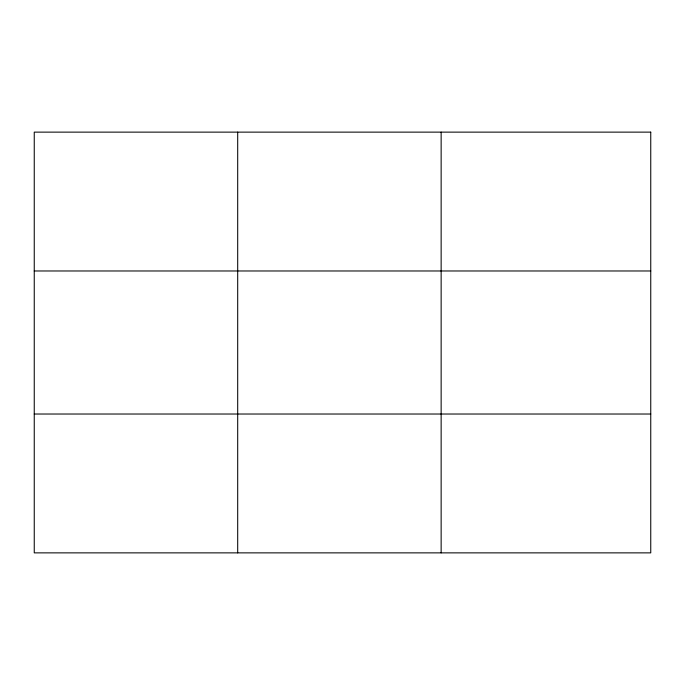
<?xml version="1.0" encoding="UTF-8"?>
<svg xmlns="http://www.w3.org/2000/svg" width="685" height="685" viewBox="0 0 685 685"><rect width="100%" height="100%" fill="white"/><g stroke="black" fill="none" stroke-linecap="round" stroke-linejoin="round"><path stroke-width="1.03" d="M237.695 132.128L237.695 552.872M441.14 132.128L441.14 552.872M34.25 270.977L650.75 270.977M34.25 414.023L650.75 414.023M650.75 132.128L650.75 552.872L34.25 552.872L34.25 132.128L650.75 132.128"/></g></svg>
